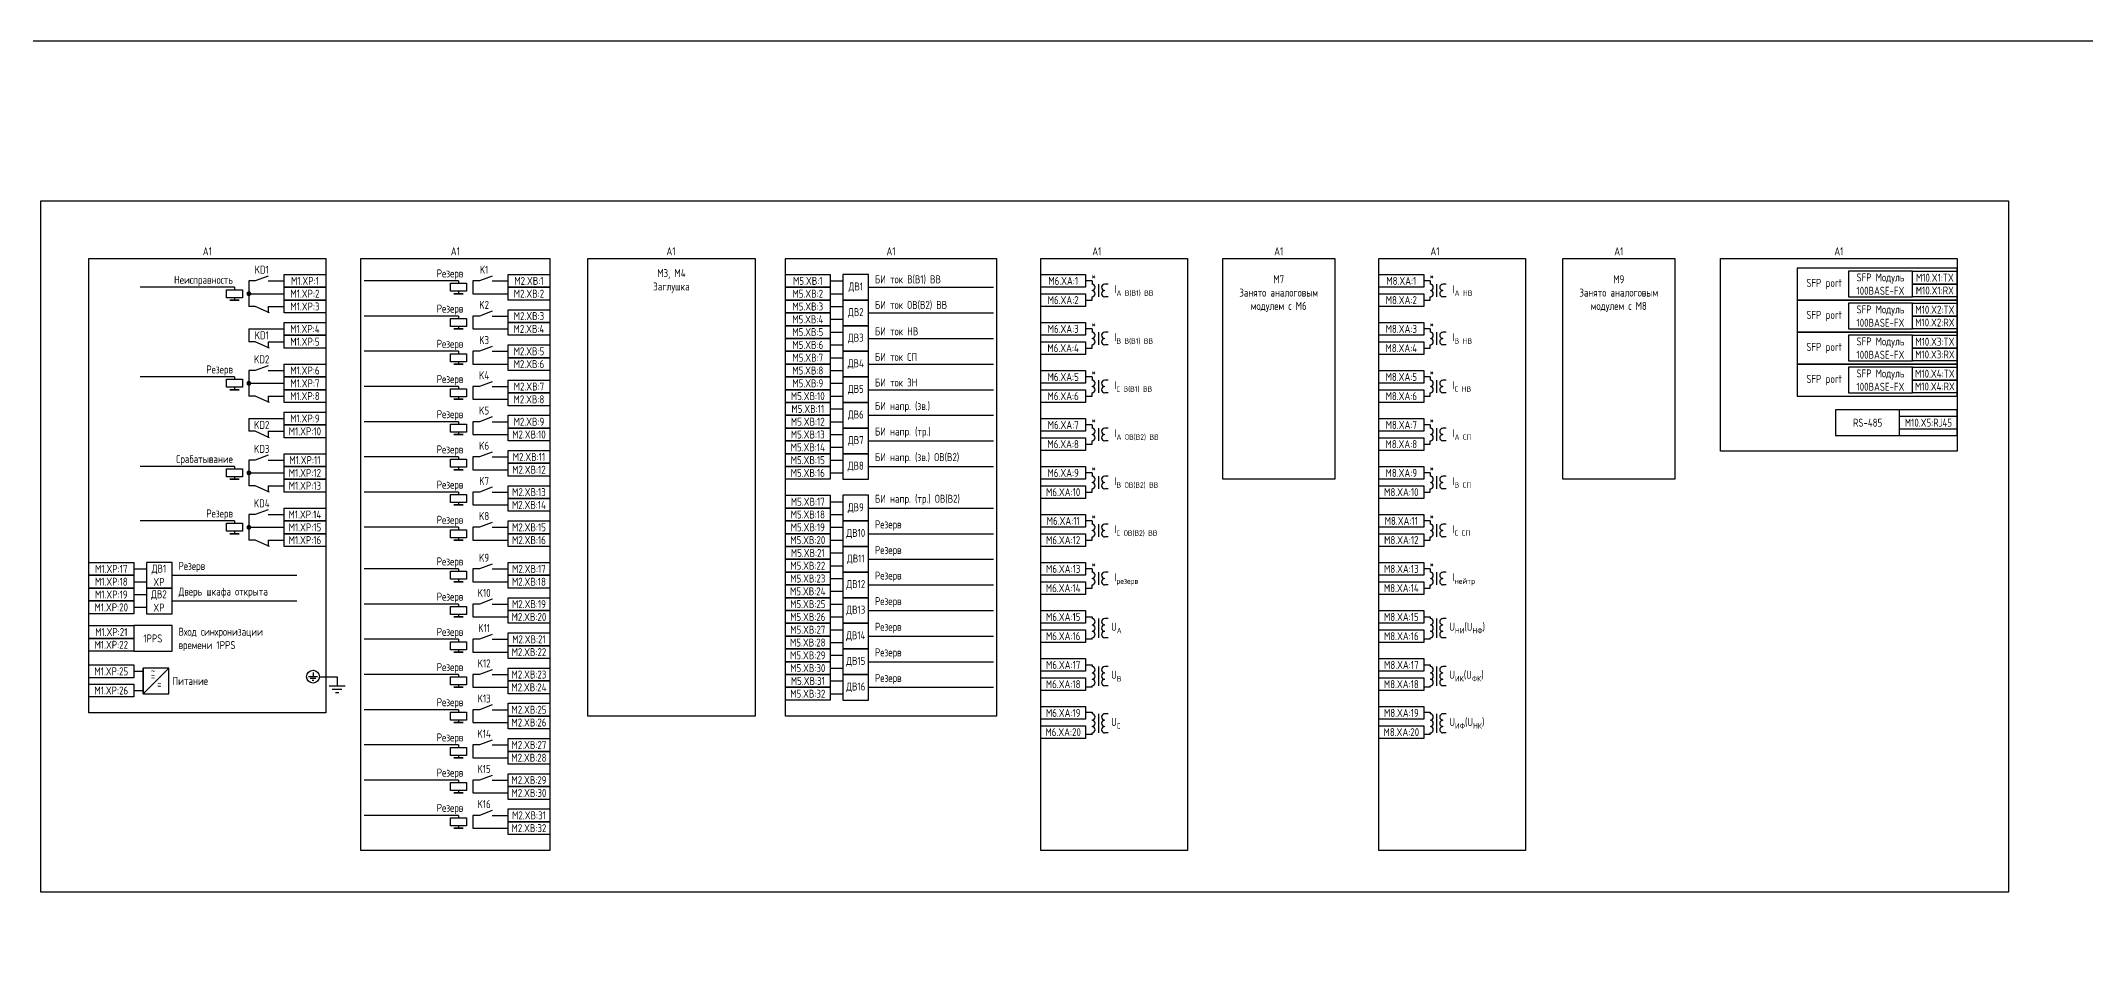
# Model space of a CAD drawing. Header units: millimetres. Extents: x -1117 to 4405, y -90 to 586.
# Drawn here: x 0 to 639, y 304 to 586 of the extents above; entities that cross this region are included whole.
import ezdxf

# ---------------------------------------------------------------- set-up
doc = ezdxf.new("R2010")
doc.units = ezdxf.units.MM
doc.styles.add('Gost_type_A', font='GOST_A.TTF')

# ---------------------------------------------------------------- blocks, each defined once
blk = doc.blocks.new('POINT')
at = {"const_width": 0.75}
blk.add_lwpolyline([(-0.375, 0, 1), (0.375, 0, 1)], format="xyb", close=True, dxfattribs=at)

msp = doc.modelspace()

# ---------------------------------------------------------------- linework, layer by layer
at = {"ltscale": 4.32}
for p, q in [((71, 512.5), (67, 511)), ((141, 512.5), (137, 511)), ((71.39, 501), (67, 503)), ((141, 501.5), (137, 500)), ((71.39, 490), (67, 492)), ((141, 490.5), (137, 489)), ((71, 484.5), (67, 483)), ((141, 479.5), (137, 478)), ((71.39, 473), (67, 475)), ((141, 468.5), (137, 467)), ((71.39, 462), (67, 464)), ((71, 456.5), (67, 455)), ((141, 457.5), (137, 456)), ((71.39, 445), (67, 447)), ((141, 446.5), (137, 445)), ((71, 439.5), (67, 438)), ((141, 435.5), (137, 434)), ((71.39, 428), (67, 430)), ((141, 422.5), (137, 421)), ((141, 411.5), (137, 410)), ((141, 400.5), (137, 399)), ((86.45, 387.32), (83.6, 387.32)), ((85.88, 386.75), (84.17, 386.75)), ((85.31, 386.18), (84.74, 386.18)), ((85.03, 388.6), (85.03, 387.32)), ((95.06, 384.32), (90.06, 384.32)), ((94.06, 383.32), (91.06, 383.32)), ((92.56, 387.32), (92.56, 384.32)), ((141, 389.5), (137, 388)), ((93.06, 382.32), (92.06, 382.32)), ((141, 378.5), (137, 377)), ((141, 367.5), (137, 366)), ((141, 356.5), (137, 355)), ((141, 345.5), (137, 344))]:
    msp.add_line(p, q, dxfattribs=at)
for p, q in [((130.5, 511), (101, 511)), ((130.5, 511), (130.5, 510.25)), ((60.5, 509), (31, 509)), ((60.5, 509), (60.5, 508.25)), ((60.5, 505.75), (60.5, 505)), ((130.5, 507.75), (130.5, 507)), ((246.63, 511), (250.63, 511)), ((246.63, 507), (250.63, 507)), ((258.63, 509), (297.63, 509)), ((328.44, 511), (326.44, 511)), ((326.44, 505), (328.44, 505)), ((434.09, 511), (432.09, 511)), ((432.09, 505), (434.09, 505)), ((71, 503), (71, 501)), ((130.5, 500), (101, 500)), ((130.5, 500), (130.5, 499.25)), ((246.63, 503), (250.63, 503)), ((246.63, 499), (250.63, 499)), ((258.63, 501), (297.63, 501)), ((65, 496), (65, 492)), ((71, 492), (71, 490)), ((130.5, 496.75), (130.5, 496)), ((246.63, 495), (250.63, 495)), ((258.63, 493), (297.63, 493)), ((328.44, 496), (326.44, 496)), ((434.09, 496), (432.09, 496)), ((130.5, 489), (101, 489)), ((130.5, 489), (130.5, 488.25)), ((130.5, 485.75), (130.5, 485)), ((246.63, 491), (250.63, 491)), ((246.63, 487), (250.63, 487)), ((326.44, 490), (328.44, 490)), ((432.09, 490), (434.09, 490)), ((60.5, 481), (31, 481)), ((60.5, 481), (60.5, 480.25)), ((246.63, 483), (250.63, 483)), ((258.63, 485), (297.63, 485)), ((328.44, 481), (326.44, 481)), ((434.09, 481), (432.09, 481)), ((60.5, 477.75), (60.5, 477)), ((71, 475), (71, 473)), ((130.5, 478), (101, 478)), ((130.5, 478), (130.5, 477.25)), ((130.5, 474.75), (130.5, 474)), ((246.63, 479), (250.63, 479)), ((246.63, 475), (250.63, 475)), ((258.63, 477), (297.63, 477)), ((326.44, 475), (328.44, 475)), ((432.09, 475), (434.09, 475)), ((65, 468), (65, 464)), ((130.5, 467), (101, 467)), ((130.5, 467), (130.5, 466.25)), ((246.63, 471), (250.63, 471)), ((246.63, 467), (250.63, 467)), ((258.63, 469), (297.63, 469)), ((71, 464), (71, 462)), ((130.5, 463.75), (130.5, 463)), ((246.63, 463), (250.63, 463)), ((258.63, 461), (297.63, 461)), ((328.44, 466), (326.44, 466)), ((326.44, 460), (328.44, 460)), ((434.09, 466), (432.09, 466)), ((432.09, 460), (434.09, 460)), ((130.5, 456), (101, 456)), ((130.5, 456), (130.5, 455.25)), ((246.63, 459), (250.63, 459)), ((246.63, 455), (250.63, 455)), ((60.5, 453), (31, 453)), ((60.5, 453), (60.5, 452.25)), ((60.5, 449.75), (60.5, 449)), ((130.5, 452.75), (130.5, 452)), ((246.63, 451), (250.63, 451)), ((258.63, 453), (297.63, 453)), ((328.44, 451), (326.44, 451)), ((434.09, 451), (432.09, 451)), ((71, 447), (71, 445)), ((130.5, 445), (101, 445)), ((130.5, 445), (130.5, 444.25)), ((130.5, 441.75), (130.5, 441)), ((246.63, 442), (250.63, 442)), ((326.44, 445), (328.44, 445)), ((432.09, 445), (434.09, 445)), ((60.5, 436), (31, 436)), ((60.5, 436), (60.5, 435.25)), ((246.63, 438), (250.63, 438)), ((258.63, 440), (297.63, 440)), ((328.44, 436), (326.44, 436)), ((434.09, 436), (432.09, 436)), ((60.5, 432.75), (60.5, 432)), ((71, 430), (71, 428)), ((130.5, 434), (101, 434)), ((130.5, 434), (130.5, 433.25)), ((130.5, 430.75), (130.5, 430)), ((246.63, 434), (250.63, 434)), ((246.63, 430), (250.63, 430)), ((258.63, 432), (297.63, 432)), ((326.44, 430), (328.44, 430)), ((432.09, 430), (434.09, 430)), ((246.63, 426), (250.63, 426)), ((246.63, 422), (250.63, 422)), ((258.63, 424), (297.63, 424)), ((29, 421), (33, 421)), ((29, 417), (33, 417)), ((41, 419), (80, 419)), ((130.5, 421), (101, 421)), ((130.5, 421), (130.5, 420.25)), ((130.5, 417.75), (130.5, 417)), ((246.63, 418), (250.63, 418)), ((258.63, 416), (297.63, 416)), ((328.44, 421), (326.44, 421)), ((434.09, 421), (432.09, 421)), ((29, 413), (33, 413)), ((29, 409), (33, 409)), ((41, 411), (80, 411)), ((130.5, 410), (101, 410)), ((130.5, 410), (130.5, 409.25)), ((246.63, 414), (250.63, 414)), ((246.63, 410), (250.63, 410)), ((326.44, 415), (328.44, 415)), ((432.09, 415), (434.09, 415)), ((130.5, 406.75), (130.5, 406)), ((246.63, 406), (250.63, 406)), ((258.63, 408), (297.63, 408)), ((130.5, 399), (101, 399)), ((130.5, 399), (130.5, 398.25)), ((246.63, 402), (250.63, 402)), ((246.63, 398), (250.63, 398)), ((258.63, 400), (297.63, 400)), ((32, 382), (32, 390)), ((32, 382), (40, 390)), ((130.5, 395.75), (130.5, 395)), ((246.63, 394), (250.63, 394)), ((246.63, 390), (250.63, 390)), ((258.63, 392), (297.63, 392)), ((87.05, 387.32), (92.56, 387.32)), ((130.5, 388), (101, 388)), ((130.5, 388), (130.5, 387.25)), ((130.5, 384.75), (130.5, 384)), ((246.63, 386), (250.63, 386)), ((258.63, 384), (297.63, 384)), ((130.5, 377), (101, 377)), ((130.5, 377), (130.5, 376.25)), ((246.63, 382), (250.63, 382)), ((130.5, 373.75), (130.5, 373)), ((130.5, 366), (101, 366)), ((130.5, 366), (130.5, 365.25)), ((130.5, 362.75), (130.5, 362)), ((130.5, 355), (101, 355)), ((130.5, 355), (130.5, 354.25)), ((130.5, 351.75), (130.5, 351)), ((130.5, 344), (101, 344)), ((130.5, 344), (130.5, 343.25)), ((130.5, 340.75), (130.5, 340))]:
    msp.add_line(p, q)
at = {"ltscale": 1.08}
for p, q in [((67, 511), (65, 511)), ((65, 511), (65, 503)), ((65, 507), (76, 507)), ((71, 511), (76, 511)), ((137, 511), (135, 511)), ((135, 511), (135, 507)), ((135, 507), (146, 507)), ((141, 511), (146, 511)), ((67, 503), (65, 503)), ((71, 503), (76, 503)), ((137, 500), (135, 500)), ((135, 500), (135, 496)), ((141, 500), (146, 500)), ((65, 496), (76, 496)), ((67, 492), (65, 492)), ((71, 492), (76, 492)), ((135, 496), (146, 496)), ((137, 489), (135, 489)), ((135, 489), (135, 485)), ((141, 489), (146, 489)), ((67, 483), (65, 483)), ((65, 483), (65, 475)), ((71, 483), (76, 483)), ((135, 485), (146, 485)), ((65, 479), (76, 479)), ((67, 475), (65, 475)), ((71, 475), (76, 475)), ((137, 478), (135, 478)), ((135, 478), (135, 474)), ((135, 474), (146, 474)), ((141, 478), (146, 478)), ((65, 468), (76, 468)), ((137, 467), (135, 467)), ((135, 467), (135, 463)), ((141, 467), (146, 467)), ((67, 464), (65, 464)), ((71, 464), (76, 464)), ((135, 463), (146, 463)), ((67, 455), (65, 455)), ((65, 455), (65, 447)), ((71, 455), (76, 455)), ((137, 456), (135, 456)), ((135, 456), (135, 452)), ((141, 456), (146, 456)), ((65, 451), (76, 451)), ((135, 452), (146, 452)), ((67, 447), (65, 447)), ((71, 447), (76, 447)), ((137, 445), (135, 445)), ((135, 445), (135, 441)), ((135, 441), (146, 441)), ((141, 445), (146, 445)), ((67, 438), (65, 438)), ((65, 438), (65, 430)), ((71, 438), (76, 438)), ((65, 434), (76, 434)), ((67, 430), (65, 430)), ((71, 430), (76, 430)), ((137, 434), (135, 434)), ((135, 434), (135, 430)), ((135, 430), (146, 430)), ((141, 434), (146, 434)), ((137, 421), (135, 421)), ((135, 421), (135, 417)), ((135, 417), (146, 417)), ((141, 421), (146, 421)), ((137, 410), (135, 410)), ((135, 410), (135, 406)), ((141, 410), (146, 410)), ((135, 406), (146, 406)), ((137, 399), (135, 399)), ((135, 399), (135, 395)), ((141, 399), (146, 399)), ((135, 395), (146, 395)), ((137, 388), (135, 388)), ((135, 388), (135, 384)), ((135, 384), (146, 384)), ((141, 388), (146, 388)), ((137, 377), (135, 377)), ((135, 377), (135, 373)), ((141, 377), (146, 377)), ((135, 373), (146, 373)), ((137, 366), (135, 366)), ((135, 366), (135, 362)), ((141, 366), (146, 366)), ((135, 362), (146, 362)), ((137, 355), (135, 355)), ((135, 355), (135, 351)), ((141, 355), (146, 355)), ((135, 351), (146, 351)), ((137, 344), (135, 344)), ((135, 344), (135, 340)), ((135, 340), (146, 340)), ((141, 344), (146, 344))]:
    msp.add_line(p, q, dxfattribs=at)
at = {"ltscale": 4}
for p, q in [((328.44, 511), (328.44, 510)), ((328.44, 510.5), (328.44, 510)), ((328.44, 505), (328.44, 506)), ((330.44, 510), (330.44, 506)), ((330.44, 510), (330.44, 506)), ((333.44, 510), (332.44, 510)), ((333.44, 510), (332.44, 510)), ((333.44, 506), (332.44, 506)), ((333.44, 506), (332.44, 506)), ((434.09, 511), (434.09, 510)), ((434.09, 510.5), (434.09, 510)), ((434.09, 505), (434.09, 506)), ((436.09, 510), (436.09, 506)), ((436.09, 510), (436.09, 506)), ((439.09, 510), (438.09, 510)), ((439.09, 510), (438.09, 510)), ((439.09, 506), (438.09, 506)), ((439.09, 506), (438.09, 506)), ((328.44, 496), (328.44, 495)), ((328.44, 495.5), (328.44, 495)), ((330.44, 495), (330.44, 491)), ((330.44, 495), (330.44, 491)), ((333.44, 495), (332.44, 495)), ((333.44, 495), (332.44, 495)), ((434.09, 496), (434.09, 495)), ((434.09, 495.5), (434.09, 495)), ((436.09, 495), (436.09, 491)), ((436.09, 495), (436.09, 491)), ((439.09, 495), (438.09, 495)), ((439.09, 495), (438.09, 495)), ((328.44, 490), (328.44, 491)), ((333.44, 491), (332.44, 491)), ((333.44, 491), (332.44, 491)), ((434.09, 490), (434.09, 491)), ((439.09, 491), (438.09, 491)), ((439.09, 491), (438.09, 491)), ((328.44, 481), (328.44, 480)), ((328.44, 480.5), (328.44, 480)), ((330.44, 480), (330.44, 476)), ((330.44, 480), (330.44, 476)), ((333.44, 480), (332.44, 480)), ((333.44, 480), (332.44, 480)), ((434.09, 481), (434.09, 480)), ((434.09, 480.5), (434.09, 480)), ((436.09, 480), (436.09, 476)), ((436.09, 480), (436.09, 476)), ((439.09, 480), (438.09, 480)), ((439.09, 480), (438.09, 480)), ((328.44, 475), (328.44, 476)), ((333.44, 476), (332.44, 476)), ((333.44, 476), (332.44, 476)), ((434.09, 475), (434.09, 476)), ((439.09, 476), (438.09, 476)), ((439.09, 476), (438.09, 476)), ((328.44, 466), (328.44, 465)), ((328.44, 465.5), (328.44, 465)), ((328.44, 460), (328.44, 461)), ((330.44, 465), (330.44, 461)), ((330.44, 465), (330.44, 461)), ((333.44, 465), (332.44, 465)), ((333.44, 465), (332.44, 465)), ((333.44, 461), (332.44, 461)), ((333.44, 461), (332.44, 461)), ((434.09, 466), (434.09, 465)), ((434.09, 465.5), (434.09, 465)), ((434.09, 460), (434.09, 461)), ((436.09, 465), (436.09, 461)), ((436.09, 465), (436.09, 461)), ((439.09, 465), (438.09, 465)), ((439.09, 465), (438.09, 465)), ((439.09, 461), (438.09, 461)), ((439.09, 461), (438.09, 461)), ((328.44, 451), (328.44, 450)), ((328.44, 450.5), (328.44, 450)), ((330.44, 450), (330.44, 446)), ((330.44, 450), (330.44, 446)), ((333.44, 450), (332.44, 450)), ((333.44, 450), (332.44, 450)), ((434.09, 451), (434.09, 450)), ((434.09, 450.5), (434.09, 450)), ((436.09, 450), (436.09, 446)), ((436.09, 450), (436.09, 446)), ((439.09, 450), (438.09, 450)), ((439.09, 450), (438.09, 450)), ((328.44, 445), (328.44, 446)), ((333.44, 446), (332.44, 446)), ((333.44, 446), (332.44, 446)), ((434.09, 445), (434.09, 446)), ((439.09, 446), (438.09, 446)), ((439.09, 446), (438.09, 446)), ((328.44, 436), (328.44, 435)), ((328.44, 435.5), (328.44, 435)), ((330.44, 435), (330.44, 431)), ((330.44, 435), (330.44, 431)), ((333.44, 435), (332.44, 435)), ((333.44, 435), (332.44, 435)), ((434.09, 436), (434.09, 435)), ((434.09, 435.5), (434.09, 435)), ((436.09, 435), (436.09, 431)), ((436.09, 435), (436.09, 431)), ((439.09, 435), (438.09, 435)), ((439.09, 435), (438.09, 435)), ((328.44, 430), (328.44, 431)), ((333.44, 431), (332.44, 431)), ((333.44, 431), (332.44, 431)), ((434.09, 430), (434.09, 431)), ((439.09, 431), (438.09, 431)), ((439.09, 431), (438.09, 431)), ((328.44, 421), (328.44, 420)), ((328.44, 420.5), (328.44, 420)), ((328.44, 415), (328.44, 416)), ((330.44, 420), (330.44, 416)), ((330.44, 420), (330.44, 416)), ((333.44, 420), (332.44, 420)), ((333.44, 420), (332.44, 420)), ((333.44, 416), (332.44, 416)), ((333.44, 416), (332.44, 416)), ((434.09, 421), (434.09, 420)), ((434.09, 420.5), (434.09, 420)), ((434.09, 415), (434.09, 416)), ((436.09, 420), (436.09, 416)), ((436.09, 420), (436.09, 416)), ((439.09, 420), (438.09, 420)), ((439.09, 420), (438.09, 420)), ((439.09, 416), (438.09, 416)), ((439.09, 416), (438.09, 416)), ((326.44, 406), (328.44, 406)), ((328.44, 406), (328.44, 405.5)), ((328.44, 406), (328.44, 405.5)), ((330.44, 405.5), (330.44, 401.5)), ((330.44, 403.5), (330.44, 399.5)), ((333.44, 405.5), (332.44, 405.5)), ((432.09, 406), (434.09, 406)), ((434.09, 406), (434.09, 405.5)), ((434.09, 406), (434.09, 405.5)), ((436.09, 405.5), (436.09, 401.5)), ((436.09, 403.5), (436.09, 399.5)), ((439.09, 405.5), (438.09, 405.5)), ((328.44, 399), (326.44, 399)), ((328.44, 399), (328.44, 399.5)), ((333.44, 399.5), (332.44, 399.5)), ((434.09, 399), (432.09, 399)), ((434.09, 399), (434.09, 399.5)), ((439.09, 399.5), (438.09, 399.5)), ((326.44, 391), (328.44, 391)), ((328.44, 391), (328.44, 390.5)), ((328.44, 391), (328.44, 390.5)), ((330.44, 390.5), (330.44, 386.5)), ((333.44, 390.5), (332.44, 390.5)), ((432.09, 391), (434.09, 391)), ((434.09, 391), (434.09, 390.5)), ((434.09, 391), (434.09, 390.5)), ((436.09, 390.5), (436.09, 386.5)), ((439.09, 390.5), (438.09, 390.5)), ((29, 389), (32, 389)), ((328.44, 384), (326.44, 384)), ((328.44, 384), (328.44, 384.5)), ((330.44, 388.5), (330.44, 384.5)), ((333.44, 384.5), (332.44, 384.5)), ((434.09, 384), (432.09, 384)), ((434.09, 384), (434.09, 384.5)), ((436.09, 388.5), (436.09, 384.5)), ((439.09, 384.5), (438.09, 384.5)), ((29, 383), (32, 383)), ((326.44, 376.25), (328.44, 376.25)), ((328.44, 376.25), (328.44, 375.75)), ((328.44, 376.25), (328.44, 375.75)), ((330.44, 375.75), (330.44, 371.75)), ((330.44, 373.75), (330.44, 369.75)), ((333.44, 375.75), (332.44, 375.75)), ((432.09, 376.25), (434.09, 376.25)), ((434.09, 376.25), (434.09, 375.75)), ((434.09, 376.25), (434.09, 375.75)), ((436.09, 375.75), (436.09, 371.75)), ((436.09, 373.75), (436.09, 369.75)), ((439.09, 375.75), (438.09, 375.75)), ((328.44, 369.25), (326.44, 369.25)), ((328.44, 369.25), (328.44, 369.75)), ((333.44, 369.75), (332.44, 369.75)), ((434.09, 369.25), (432.09, 369.25)), ((434.09, 369.25), (434.09, 369.75)), ((439.09, 369.75), (438.09, 369.75))]:
    msp.add_line(p, q, dxfattribs=at)
at = {"color": 6}
msp.add_lwpolyline([(-1117.42, 586), (4404.54, 586), (4404.54, -90), (-1117.42, -90)], close=True, dxfattribs=at)
for points in [[(0, 536), (614.79, 536), (614.79, 320), (0, 320)], [(15, 518), (89, 518), (89, 376), (15, 376)], [(100, 518), (159, 518), (159, 333), (100, 333)], [(170.9, 518), (223.16, 518), (223.16, 375), (170.9, 375)], [(232.63, 518), (298.63, 518), (298.63, 375), (232.63, 375)], [(312.44, 518), (358.26, 518), (358.26, 333), (312.44, 333)], [(369.28, 518), (404.28, 518), (404.28, 449), (369.28, 449)], [(418.09, 518), (463.91, 518), (463.91, 333), (418.09, 333)], [(475.54, 518), (510.54, 518), (510.54, 449), (475.54, 449)], [(524.8, 518), (598.8, 518), (598.8, 457.82), (524.8, 457.82)], [(76, 513), (89, 513), (89, 509), (76, 509)], [(146, 513), (159, 513), (159, 509), (146, 509)], [(232.63, 513), (246.63, 513), (246.63, 509), (232.63, 509)], [(312.44, 513), (326.44, 513), (326.44, 509), (312.44, 509)], [(418.09, 513), (432.09, 513), (432.09, 509), (418.09, 509)], [(598.8, 515), (548.8, 515), (548.8, 505), (598.8, 505)], [(584.8, 514), (598.8, 514), (598.8, 510), (584.8, 510)], [(63, 508.25), (63, 505.75), (58, 505.75), (58, 508.25)], [(62, 505), (59, 505)], [(76, 509), (89, 509), (89, 505), (76, 505)], [(76, 505), (89, 505), (89, 501), (76, 501)], [(133, 510.25), (133, 507.75), (128, 507.75), (128, 510.25)], [(132, 507), (129, 507)], [(146, 509), (159, 509), (159, 505), (146, 505)], [(232.63, 509), (246.63, 509), (246.63, 505), (232.63, 505)], [(232.63, 505), (246.63, 505), (246.63, 501), (232.63, 501)], [(312.44, 507), (326.44, 507), (326.44, 503), (312.44, 503)], [(418.09, 507), (432.09, 507), (432.09, 503), (418.09, 503)], [(598.8, 505), (548.8, 505), (548.8, 495), (598.8, 495)], [(584.8, 510), (598.8, 510), (598.8, 506), (584.8, 506)], [(133, 499.25), (133, 496.75), (128, 496.75), (128, 499.25)], [(146, 502), (159, 502), (159, 498), (146, 498)], [(232.63, 501), (246.63, 501), (246.63, 497), (232.63, 497)], [(584.8, 504), (598.8, 504), (598.8, 500), (584.8, 500)], [(584.8, 500), (598.8, 500), (598.8, 496), (584.8, 496)], [(76, 498), (89, 498), (89, 494), (76, 494)], [(76, 494), (89, 494), (89, 490), (76, 490)], [(132, 496), (129, 496)], [(146, 498), (159, 498), (159, 494), (146, 494)], [(232.63, 497), (246.63, 497), (246.63, 493), (232.63, 493)], [(232.63, 493), (246.63, 493), (246.63, 489), (232.63, 489)], [(312.44, 498), (326.44, 498), (326.44, 494), (312.44, 494)], [(312.44, 492), (326.44, 492), (326.44, 488), (312.44, 488)], [(418.09, 498), (432.09, 498), (432.09, 494), (418.09, 494)], [(418.09, 492), (432.09, 492), (432.09, 488), (418.09, 488)], [(598.8, 495), (548.8, 495), (548.8, 485), (598.8, 485)], [(584.8, 494), (598.8, 494), (598.8, 490), (584.8, 490)], [(133, 488.25), (133, 485.75), (128, 485.75), (128, 488.25)], [(146, 491), (159, 491), (159, 487), (146, 487)], [(146, 487), (159, 487), (159, 483), (146, 483)], [(232.63, 489), (246.63, 489), (246.63, 485), (232.63, 485)], [(584.8, 490), (598.8, 490), (598.8, 486), (584.8, 486)], [(63, 480.25), (63, 477.75), (58, 477.75), (58, 480.25)], [(76, 485), (89, 485), (89, 481), (76, 481)], [(76, 481), (89, 481), (89, 477), (76, 477)], [(132, 485), (129, 485)], [(146, 480), (159, 480), (159, 476), (146, 476)], [(232.63, 485), (246.63, 485), (246.63, 481), (232.63, 481)], [(232.63, 481), (246.63, 481), (246.63, 477), (232.63, 477)], [(312.44, 483), (326.44, 483), (326.44, 479), (312.44, 479)], [(418.09, 483), (432.09, 483), (432.09, 479), (418.09, 479)], [(598.8, 485), (548.8, 485), (548.8, 475), (598.8, 475)], [(584.8, 484), (598.8, 484), (598.8, 480), (584.8, 480)], [(584.8, 480), (598.8, 480), (598.8, 476), (584.8, 476)], [(62, 477), (59, 477)], [(76, 477), (89, 477), (89, 473), (76, 473)], [(133, 477.25), (133, 474.75), (128, 474.75), (128, 477.25)], [(132, 474), (129, 474)], [(146, 476), (159, 476), (159, 472), (146, 472)], [(232.63, 477), (246.63, 477), (246.63, 473), (232.63, 473)], [(232.63, 473), (246.63, 473), (246.63, 469), (232.63, 469)], [(312.44, 477), (326.44, 477), (326.44, 473), (312.44, 473)], [(418.09, 477), (432.09, 477), (432.09, 473), (418.09, 473)], [(76, 470), (89, 470), (89, 466), (76, 466)], [(146, 469), (159, 469), (159, 465), (146, 465)], [(232.63, 469), (246.63, 469), (246.63, 465), (232.63, 465)], [(312.44, 468), (326.44, 468), (326.44, 464), (312.44, 464)], [(418.09, 468), (432.09, 468), (432.09, 464), (418.09, 464)], [(580.8, 468.69), (598.8, 468.69), (598.8, 464.69), (580.8, 464.69)], [(76, 466), (89, 466), (89, 462), (76, 462)], [(133, 466.25), (133, 463.75), (128, 463.75), (128, 466.25)], [(132, 463), (129, 463)], [(146, 465), (159, 465), (159, 461), (146, 461)], [(232.63, 465), (246.63, 465), (246.63, 461), (232.63, 461)], [(232.63, 461), (246.63, 461), (246.63, 457), (232.63, 457)], [(312.44, 462), (326.44, 462), (326.44, 458), (312.44, 458)], [(418.09, 462), (432.09, 462), (432.09, 458), (418.09, 458)], [(76, 457), (89, 457), (89, 453), (76, 453)], [(133, 455.25), (133, 452.75), (128, 452.75), (128, 455.25)], [(146, 458), (159, 458), (159, 454), (146, 454)], [(146, 454), (159, 454), (159, 450), (146, 450)], [(232.63, 457), (246.63, 457), (246.63, 453), (232.63, 453)], [(63, 452.25), (63, 449.75), (58, 449.75), (58, 452.25)], [(62, 449), (59, 449)], [(76, 453), (89, 453), (89, 449), (76, 449)], [(76, 449), (89, 449), (89, 445), (76, 445)], [(132, 452), (129, 452)], [(232.63, 453), (246.63, 453), (246.63, 449), (232.63, 449)], [(312.44, 453), (326.44, 453), (326.44, 449), (312.44, 449)], [(418.09, 453), (432.09, 453), (432.09, 449), (418.09, 449)], [(133, 444.25), (133, 441.75), (128, 441.75), (128, 444.25)], [(132, 441), (129, 441)], [(146, 447), (159, 447), (159, 443), (146, 443)], [(146, 443), (159, 443), (159, 439), (146, 439)], [(232.63, 444), (246.63, 444), (246.63, 440), (232.63, 440)], [(312.44, 447), (326.44, 447), (326.44, 443), (312.44, 443)], [(418.09, 447), (432.09, 447), (432.09, 443), (418.09, 443)], [(63, 435.25), (63, 432.75), (58, 432.75), (58, 435.25)], [(76, 440), (89, 440), (89, 436), (76, 436)], [(76, 436), (89, 436), (89, 432), (76, 432)], [(146, 436), (159, 436), (159, 432), (146, 432)], [(232.63, 440), (246.63, 440), (246.63, 436), (232.63, 436)], [(232.63, 436), (246.63, 436), (246.63, 432), (232.63, 432)], [(312.44, 438), (326.44, 438), (326.44, 434), (312.44, 434)], [(418.09, 438), (432.09, 438), (432.09, 434), (418.09, 434)], [(62, 432), (59, 432)], [(76, 432), (89, 432), (89, 428), (76, 428)], [(133, 433.25), (133, 430.75), (128, 430.75), (128, 433.25)], [(132, 430), (129, 430)], [(146, 432), (159, 432), (159, 428), (146, 428)], [(232.63, 432), (246.63, 432), (246.63, 428), (232.63, 428)], [(232.63, 428), (246.63, 428), (246.63, 424), (232.63, 424)], [(312.44, 432), (326.44, 432), (326.44, 428), (312.44, 428)], [(418.09, 432), (432.09, 432), (432.09, 428), (418.09, 428)], [(15, 423), (29, 423), (29, 419), (15, 419)], [(146, 423), (159, 423), (159, 419), (146, 419)], [(232.63, 424), (246.63, 424), (246.63, 420), (232.63, 420)], [(312.44, 423), (326.44, 423), (326.44, 419), (312.44, 419)], [(418.09, 423), (432.09, 423), (432.09, 419), (418.09, 419)], [(15, 419), (29, 419), (29, 415), (15, 415)], [(133, 420.25), (133, 417.75), (128, 417.75), (128, 420.25)], [(132, 417), (129, 417)], [(146, 419), (159, 419), (159, 415), (146, 415)], [(232.63, 420), (246.63, 420), (246.63, 416), (232.63, 416)], [(232.63, 416), (246.63, 416), (246.63, 412), (232.63, 412)], [(312.44, 417), (326.44, 417), (326.44, 413), (312.44, 413)], [(418.09, 417), (432.09, 417), (432.09, 413), (418.09, 413)], [(15, 415), (29, 415), (29, 411), (15, 411)], [(15, 411), (29, 411), (29, 407), (15, 407)], [(133, 409.25), (133, 406.75), (128, 406.75), (128, 409.25)], [(146, 412), (159, 412), (159, 408), (146, 408)], [(232.63, 412), (246.63, 412), (246.63, 408), (232.63, 408)], [(15, 403.28), (29, 403.28), (29, 399.28), (15, 399.28)], [(132, 406), (129, 406)], [(146, 408), (159, 408), (159, 404), (146, 404)], [(232.63, 408), (246.63, 408), (246.63, 404), (232.63, 404)], [(232.63, 404), (246.63, 404), (246.63, 400), (232.63, 400)], [(312.44, 408), (326.44, 408), (326.44, 404), (312.44, 404)], [(418.09, 408), (432.09, 408), (432.09, 404), (418.09, 404)], [(15, 399.28), (29, 399.28), (29, 395.28), (15, 395.28)], [(133, 398.25), (133, 395.75), (128, 395.75), (128, 398.25)], [(146, 401), (159, 401), (159, 397), (146, 397)], [(146, 397), (159, 397), (159, 393), (146, 393)], [(232.63, 400), (246.63, 400), (246.63, 396), (232.63, 396)], [(312.44, 402), (326.44, 402), (326.44, 398), (312.44, 398)], [(418.09, 402), (432.09, 402), (432.09, 398), (418.09, 398)], [(15, 391), (29, 391), (29, 387), (15, 387)], [(132, 395), (129, 395)], [(146, 390), (159, 390), (159, 386), (146, 386)], [(232.63, 396), (246.63, 396), (246.63, 392), (232.63, 392)], [(232.63, 392), (246.63, 392), (246.63, 388), (232.63, 388)], [(312.44, 393), (326.44, 393), (326.44, 389), (312.44, 389)], [(418.09, 393), (432.09, 393), (432.09, 389), (418.09, 389)], [(15, 385), (29, 385), (29, 381), (15, 381)], [(133, 387.25), (133, 384.75), (128, 384.75), (128, 387.25)], [(132, 384), (129, 384)], [(146, 386), (159, 386), (159, 382), (146, 382)], [(232.63, 388), (246.63, 388), (246.63, 384), (232.63, 384)], [(232.63, 384), (246.63, 384), (246.63, 380), (232.63, 380)], [(312.44, 387), (326.44, 387), (326.44, 383), (312.44, 383)], [(418.09, 387), (432.09, 387), (432.09, 383), (418.09, 383)], [(146, 379), (159, 379), (159, 375), (146, 375)], [(312.44, 378), (326.44, 378), (326.44, 374), (312.44, 374)], [(418.09, 378), (432.09, 378), (432.09, 374), (418.09, 374)], [(133, 376.25), (133, 373.75), (128, 373.75), (128, 376.25)], [(132, 373), (129, 373)], [(146, 375), (159, 375), (159, 371), (146, 371)], [(312.44, 372), (326.44, 372), (326.44, 368), (312.44, 368)], [(418.09, 372), (432.09, 372), (432.09, 368), (418.09, 368)], [(133, 365.25), (133, 362.75), (128, 362.75), (128, 365.25)], [(146, 368), (159, 368), (159, 364), (146, 364)], [(132, 362), (129, 362)], [(146, 364), (159, 364), (159, 360), (146, 360)], [(133, 354.25), (133, 351.75), (128, 351.75), (128, 354.25)], [(146, 357), (159, 357), (159, 353), (146, 353)], [(146, 353), (159, 353), (159, 349), (146, 349)], [(132, 351), (129, 351)], [(146, 346), (159, 346), (159, 342), (146, 342)], [(133, 343.25), (133, 340.75), (128, 340.75), (128, 343.25)], [(132, 340), (129, 340)], [(146, 342), (159, 342), (159, 338), (146, 338)]]:
    msp.add_lwpolyline(points, close=True)
at = {"ltscale": 4}
for points in [[(250.63, 505), (258.63, 505), (258.63, 513), (250.63, 513)], [(250.63, 497), (258.63, 497), (258.63, 505), (250.63, 505)], [(250.63, 489), (258.63, 489), (258.63, 497), (250.63, 497)], [(250.63, 481), (258.63, 481), (258.63, 489), (250.63, 489)], [(250.63, 473), (258.63, 473), (258.63, 481), (250.63, 481)], [(250.63, 465), (258.63, 465), (258.63, 473), (250.63, 473)], [(560.8, 462.69), (598.8, 462.69), (598.8, 470.69), (560.8, 470.69)], [(560.8, 462.69), (580.8, 462.69), (580.8, 470.69), (560.8, 470.69)], [(250.63, 457), (258.63, 457), (258.63, 465), (250.63, 465)], [(250.63, 449), (258.63, 449), (258.63, 457), (250.63, 457)], [(250.63, 436), (258.63, 436), (258.63, 444), (250.63, 444)], [(250.63, 428), (258.63, 428), (258.63, 436), (250.63, 436)], [(250.63, 420), (258.63, 420), (258.63, 428), (250.63, 428)], [(33, 415), (41, 415), (41, 423), (33, 423)], [(250.63, 412), (258.63, 412), (258.63, 420), (250.63, 420)], [(33, 407), (41, 407), (41, 415), (33, 415)], [(250.63, 404), (258.63, 404), (258.63, 412), (250.63, 412)], [(29, 395.28), (41, 395.28), (41, 403.28), (29, 403.28)], [(250.63, 396), (258.63, 396), (258.63, 404), (250.63, 404)], [(32, 382), (40, 382), (40, 390), (32, 390)], [(250.63, 388), (258.63, 388), (258.63, 396), (250.63, 396)], [(250.63, 380), (258.63, 380), (258.63, 388), (250.63, 388)]]:
    msp.add_lwpolyline(points, close=True, dxfattribs=at)
at = {"linetype": 'Continuous', "lineweight": 25, "ltscale": 4}
for points in [[(564.8, 506), (584.8, 506), (584.8, 514), (564.8, 514)], [(564.8, 496), (584.8, 496), (584.8, 504), (564.8, 504)], [(564.8, 486), (584.8, 486), (584.8, 494), (564.8, 494)], [(564.8, 476), (584.8, 476), (584.8, 484), (564.8, 484)]]:
    msp.add_lwpolyline(points, close=True, dxfattribs=at)
msp.add_circle((85.03, 387.32), 2.02)
at = {"ltscale": 4}
for centre, start, end in [((328.44, 509), 270, 90), ((328.44, 509), 270, 90), ((328.44, 507), 270, 90), ((328.44, 507), 270, 90), ((332.44, 509), 90, 270), ((332.44, 509), 90, 270), ((332.44, 507), 90, 270), ((332.44, 507), 90, 270), ((434.09, 509), 270, 90), ((434.09, 509), 270, 90), ((434.09, 507), 270, 90), ((434.09, 507), 270, 90), ((438.09, 509), 90, 270), ((438.09, 509), 90, 270), ((438.09, 507), 90, 270), ((438.09, 507), 90, 270), ((328.44, 494), 270, 90), ((328.44, 494), 270, 90), ((328.44, 492), 270, 90), ((328.44, 492), 270, 90), ((332.44, 494), 90, 270), ((332.44, 494), 90, 270), ((332.44, 492), 90, 270), ((332.44, 492), 90, 270), ((434.09, 494), 270, 90), ((434.09, 494), 270, 90), ((434.09, 492), 270, 90), ((434.09, 492), 270, 90), ((438.09, 494), 90, 270), ((438.09, 494), 90, 270), ((438.09, 492), 90, 270), ((438.09, 492), 90, 270), ((328.44, 479), 270, 90), ((328.44, 479), 270, 90), ((332.44, 479), 90, 270), ((332.44, 479), 90, 270), ((434.09, 479), 270, 90), ((434.09, 479), 270, 90), ((438.09, 479), 90, 270), ((438.09, 479), 90, 270), ((328.44, 477), 270, 90), ((328.44, 477), 270, 90), ((332.44, 477), 90, 270), ((332.44, 477), 90, 270), ((434.09, 477), 270, 90), ((434.09, 477), 270, 90), ((438.09, 477), 90, 270), ((438.09, 477), 90, 270), ((328.44, 464), 270, 90), ((328.44, 464), 270, 90), ((328.44, 462), 270, 90), ((328.44, 462), 270, 90), ((332.44, 464), 90, 270), ((332.44, 464), 90, 270), ((332.44, 462), 90, 270), ((332.44, 462), 90, 270), ((434.09, 464), 270, 90), ((434.09, 464), 270, 90), ((434.09, 462), 270, 90), ((434.09, 462), 270, 90), ((438.09, 464), 90, 270), ((438.09, 464), 90, 270), ((438.09, 462), 90, 270), ((438.09, 462), 90, 270), ((328.44, 449), 270, 90), ((328.44, 449), 270, 90), ((328.44, 447), 270, 90), ((328.44, 447), 270, 90), ((332.44, 449), 90, 270), ((332.44, 449), 90, 270), ((332.44, 447), 90, 270), ((332.44, 447), 90, 270), ((434.09, 449), 270, 90), ((434.09, 449), 270, 90), ((434.09, 447), 270, 90), ((434.09, 447), 270, 90), ((438.09, 449), 90, 270), ((438.09, 449), 90, 270), ((438.09, 447), 90, 270), ((438.09, 447), 90, 270), ((328.44, 434), 270, 90), ((328.44, 434), 270, 90), ((332.44, 434), 90, 270), ((332.44, 434), 90, 270), ((434.09, 434), 270, 90), ((434.09, 434), 270, 90), ((438.09, 434), 90, 270), ((438.09, 434), 90, 270), ((328.44, 432), 270, 90), ((328.44, 432), 270, 90), ((332.44, 432), 90, 270), ((332.44, 432), 90, 270), ((434.09, 432), 270, 90), ((434.09, 432), 270, 90), ((438.09, 432), 90, 270), ((438.09, 432), 90, 270), ((328.44, 419), 270, 90), ((328.44, 419), 270, 90), ((328.44, 417), 270, 90), ((328.44, 417), 270, 90), ((332.44, 419), 90, 270), ((332.44, 419), 90, 270), ((332.44, 417), 90, 270), ((332.44, 417), 90, 270), ((434.09, 419), 270, 90), ((434.09, 419), 270, 90), ((434.09, 417), 270, 90), ((434.09, 417), 270, 90), ((438.09, 419), 90, 270), ((438.09, 419), 90, 270), ((438.09, 417), 90, 270), ((438.09, 417), 90, 270), ((328.44, 404.5), 270, 90), ((328.44, 402.5), 270, 90), ((332.44, 404.5), 90, 270), ((332.44, 404.5), 90, 270), ((332.44, 402.5), 90, 270), ((332.44, 402.5), 90, 270), ((434.09, 404.5), 270, 90), ((434.09, 402.5), 270, 90), ((438.09, 404.5), 90, 270), ((438.09, 404.5), 90, 270), ((438.09, 402.5), 90, 270), ((438.09, 402.5), 90, 270), ((328.44, 400.5), 270, 90), ((332.44, 400.5), 90, 270), ((434.09, 400.5), 270, 90), ((438.09, 400.5), 90, 270), ((328.44, 389.5), 270, 90), ((332.44, 389.5), 90, 270), ((332.44, 389.5), 90, 270), ((434.09, 389.5), 270, 90), ((438.09, 389.5), 90, 270), ((438.09, 389.5), 90, 270), ((328.44, 387.5), 270, 90), ((328.44, 385.5), 270, 90), ((332.44, 387.5), 90, 270), ((332.44, 387.5), 90, 270), ((332.44, 385.5), 90, 270), ((434.09, 387.5), 270, 90), ((434.09, 385.5), 270, 90), ((438.09, 387.5), 90, 270), ((438.09, 387.5), 90, 270), ((438.09, 385.5), 90, 270), ((328.44, 374.75), 270, 90), ((328.44, 372.75), 270, 90), ((328.44, 370.75), 270, 90), ((332.44, 374.75), 90, 270), ((332.44, 374.75), 90, 270), ((332.44, 372.75), 90, 270), ((332.44, 372.75), 90, 270), ((332.44, 370.75), 90, 270), ((434.09, 374.75), 270, 90), ((434.09, 372.75), 270, 90), ((434.09, 370.75), 270, 90), ((438.09, 374.75), 90, 270), ((438.09, 374.75), 90, 270), ((438.09, 372.75), 90, 270), ((438.09, 372.75), 90, 270), ((438.09, 370.75), 90, 270)]:
    msp.add_arc(centre, 1, start, end, dxfattribs=at)

# ---------------------------------------------------------------- block references
for p in [(65, 507), (65, 479), (65, 451), (65, 434)]:
    msp.add_blockref('POINT', p)

# ---------------------------------------------------------------- texts
at = {"char_height": 2.5, "style": 'Gost_type_A'}
for s, insert, width, attachment_point, line_spacing_factor in [('A1', (52, 519), 74.0002, 8, 0.9), ('A1', (129.5, 519), 59, 8, 0.9), ('A1', (196.88, 519), 51.9747, 8, 0.9), ('A1', (265.63, 519), 66, 8, 0.9), ('A1', (329.94, 519), 35, 8, 0.9), ('A1', (386.78, 519), 35, 8, 0.9), ('A1', (435.59, 519), 35, 8, 0.9), ('A1', (493.04, 519), 35, 8, 0.9), ('A1', (561.8, 519), 74.0002, 8, 0.9), ('Неисправность', (60, 511), 37, 6, 0.8), ('Резерв', (60, 483), 37, 6, 0.8), ('Срабатывание', (60, 455), 37, 6, 0.8), ('Резерв', (60, 438), 37, 6, 0.8)]:
    msp.add_mtext(s, dxfattribs=dict(at, insert=insert, width=width, attachment_point=attachment_point, line_spacing_factor=line_spacing_factor))
for s, insert, width, attachment_point in [('KD1', (69, 514.5), 8, 5), ('M1.XP:1', (82.5, 511), 13, 5), ('Резерв', (132, 513), 31.0015, 6), ('K1', (138.5, 514.5), 5, 5), ('M2.XВ:1', (152.5, 511), 13, 5), ('M3, М4\\PЗаглушка', (197.03, 511), 52.2671, 5), ('M5.XВ:1', (239.63, 511), 14, 5), ('БИ ток В(В1) ВВ', (260.63, 510), 27.8465, 7), ('M6.XA:1', (319.44, 511), 14, 5), ('*', (328.94, 512.5), 3, 5), ('M7\\PЗанято аналоговым модулем с М6', (386.78, 507), 35, 5), ('M8.XA:1', (425.09, 511), 14, 5), ('*', (434.59, 512.5), 3, 5), ('M9\\PЗанято аналоговым модулем с М8', (493.04, 507), 35, 5), ('SFP port', (562.8, 510), 20, 6), ('SFP Mодуль 100BASE-FX', (574.8, 510), 19.9998, 5), ('M10.X1:TX', (591.8, 512), 14, 5), ('M1.XP:2', (82.5, 507), 13, 5), ('K2', (138.5, 503.5), 5, 5), ('M2.XВ:2', (152.5, 507), 13, 5), ('M5.XВ:2', (239.63, 507), 14, 5), ('ДВ1', (254.63, 509), 7.9998, 5), ('БИ ток ОВ(В2) ВВ', (260.63, 502), 27.8465, 7), ('M6.XA:2', (319.43, 505), 14.018, 5), ('\\A1;I{\\H0.7x;\\S^ А В(В1) ВВ;}', (335.44, 508), 8, 4), ('M8.XA:2', (425.09, 505), 14.018, 5), ('\\A1;I{\\H0.7x;\\S^ А НВ;}', (441.09, 508), 8, 4), ('M10.X1:RX', (591.8, 508), 14, 5), ('M1.XP:3', (82.5, 503), 13, 5), ('Резерв', (132, 502), 31.0015, 6), ('M2.XВ:3', (152.5, 500), 13, 5), ('M5.XВ:4', (239.63, 499), 14, 5), ('M5.XВ:3', (239.63, 503), 14, 5), ('ДВ2', (254.63, 501), 7.9998, 5), ('SFP port', (562.8, 500), 20, 6), ('SFP Mодуль 100BASE-FX', (574.8, 500), 19.9998, 5), ('M10.X2:RX', (591.8, 498), 14, 5), ('M10.X2:TX', (591.8, 502), 14, 5), ('KD1', (69, 494), 8, 5), ('M1.XP:4', (82.5, 496), 13, 5), ('M1.XP:5', (82.5, 492), 13, 5), ('Резерв', (132, 491), 31.0015, 6), ('K3', (138.5, 492.5), 5, 5), ('M2.XВ:4', (152.5, 496), 13, 5), ('M5.XВ:5', (239.63, 495), 14, 5), ('M5.XВ:6', (239.63, 491), 14, 5), ('ДВ3', (254.63, 493), 7.9998, 5), ('БИ ток НВ', (260.63, 494), 31.722, 7), ('M6.XA:3', (319.44, 496), 14, 5), ('*', (328.94, 497.5), 3, 5), ('\\A1;I{\\H0.7x;\\S^ В В(В1) ВВ;}', (335.44, 493), 8, 4), ('M8.XA:3', (425.09, 496), 14, 5), ('*', (434.59, 497.5), 3, 5), ('\\A1;I{\\H0.7x;\\S^ В НВ;}', (441.09, 493), 8, 4), ('SFP Mодуль 100BASE-FX', (574.8, 490), 19.9998, 5), ('M10.X3:TX', (591.8, 492), 14, 5), ('KD2', (69, 486.5), 8, 5), ('M2.XВ:5', (152.5, 489), 13, 5), ('M2.XВ:6', (152.5, 485), 13, 5), ('M5.XВ:7', (239.63, 487), 14, 5), ('ДВ4', (254.63, 485), 7.9998, 5), ('БИ ток СП', (260.63, 486), 35.3442, 7), ('M6.XA:4', (319.43, 489.99), 14.018, 5), ('M8.XA:4', (425.09, 489.99), 14.018, 5), ('SFP port', (562.8, 490), 20, 6), ('M10.X3:RX', (591.8, 488), 14, 5), ('M1.XP:6', (82.5, 483), 13, 5), ('M1.XP:7', (82.5, 479), 13, 5), ('Резерв', (132, 480), 31.0015, 6), ('K4', (138.5, 481.5), 5, 5), ('M2.XВ:7', (152.5, 478), 13, 5), ('M5.XВ:8', (239.63, 483), 14, 5), ('M5.XВ:9', (239.63, 479), 14, 5), ('БИ ток ЗН', (260.63, 478), 33.6483, 7), ('M6.XA:5', (319.44, 481), 14, 5), ('*', (328.94, 482.5), 3, 5), ('\\A1;I{\\H0.7x;\\S^ С В(В1) ВВ;}', (335.44, 478), 8, 4), ('M8.XA:5', (425.09, 481), 14, 5), ('*', (434.59, 482.5), 3, 5), ('\\A1;I{\\H0.7x;\\S^ С НВ;}', (441.09, 478), 8, 4), ('SFP port', (562.8, 480), 20, 6), ('SFP Mодуль 100BASE-FX', (574.8, 480), 19.9998, 5), ('M10.X4:RX', (591.8, 478), 14, 5), ('M10.X4:TX', (591.8, 482), 14, 5), ('M1.XP:8', (82.5, 475), 13, 5), ('M2.XВ:8', (152.5, 474), 13, 5), ('M5.XВ:10', (239.63, 475), 14, 5), ('ДВ5', (254.63, 477), 7.9998, 5), ('БИ напр. (зв.)', (260.63, 470), 33.6483, 7), ('M6.XA:6', (319.43, 474.99), 14.018, 5), ('M8.XA:6', (425.09, 474.99), 14.018, 5), ('KD2', (69, 466), 8, 5), ('M1.XP:9', (82.5, 468), 13, 5), ('Резерв', (132, 469), 31.0015, 6), ('K5', (138.5, 470.5), 5, 5), ('M2.XВ:9', (152.5, 467), 13, 5), ('M5.XВ:12', (239.63, 467), 14, 5), ('M5.XВ:11', (239.63, 471), 14, 5), ('ДВ6', (254.63, 469), 7.9998, 5), ('M6.XA:7', (319.44, 466), 14, 5), ('*', (328.94, 467.5), 3, 5), ('M8.XA:7', (425.09, 466), 14, 5), ('*', (434.59, 467.5), 3, 5), ('RS-485', (570.8, 466.69), 19.9998, 5), ('M10.X5:RJ45', (589.8, 466.69), 18.0002, 5), ('M1.XP:10', (82.5, 464), 13, 5), ('K6', (138.5, 459.5), 5, 5), ('M2.XВ:10', (152.5, 463), 13, 5), ('M5.XВ:14', (239.63, 459), 14, 5), ('M5.XВ:13', (239.63, 463), 14, 5), ('ДВ7', (254.63, 461), 7.9998, 5), ('БИ напр. (тр.)', (260.63, 462), 27.8465, 7), ('M6.XA:8', (319.43, 459.99), 14.018, 5), ('\\A1;I{\\H0.7x;\\S^ А ОВ(В2) ВВ;}', (335.44, 463), 8, 4), ('M8.XA:8', (425.09, 459.99), 14.018, 5), ('\\A1;I{\\H0.7x;\\S^ А СП;}', (441.09, 463), 8, 4), ('KD3', (69, 458.5), 8, 5), ('M1.XP:11', (82.5, 455), 13, 5), ('Резерв', (132, 458), 31.0015, 6), ('M2.XВ:11', (152.5, 456), 13, 5), ('M5.XВ:15', (239.63, 455), 14, 5), ('ДВ8', (254.63, 453), 7.9998, 5), ('БИ напр. (зв.) ОВ(В2)', (260.63, 454), 27.8465, 7), ('M1.XP:13', (82.5, 447), 13, 5), ('M1.XP:12', (82.5, 451), 13, 5), ('Резерв', (132, 447), 31.0015, 6), ('K7', (138.5, 448.5), 5, 5), ('M2.XВ:12', (152.5, 452), 13, 5), ('M5.XВ:16', (239.63, 451), 14, 5), ('M6.XA:9', (319.44, 451), 14, 5), ('*', (328.94, 452.5), 3, 5), ('\\A1;I{\\H0.7x;\\S^ В ОВ(В2) ВВ;}', (335.44, 448), 8, 4), ('M8.XA:9', (425.09, 451), 14, 5), ('*', (434.59, 452.5), 3, 5), ('\\A1;I{\\H0.7x;\\S^ В СП;}', (441.09, 448), 8, 4), ('KD4', (69, 441.5), 8, 5), ('M2.XВ:14', (152.5, 441), 13, 5), ('M2.XВ:13', (152.5, 445), 13, 5), ('M5.XВ:17', (239.63, 442), 14, 5), ('ДВ9', (254.63, 440), 7.9998, 5), ('БИ напр. (тр.) ОВ(В2)', (260.63, 441), 27.8465, 7), ('M6.XA:10', (319.43, 444.99), 14.018, 5), ('M8.XA:10', (425.09, 444.99), 14.018, 5), ('M1.XP:14', (82.5, 438), 13, 5), ('M1.XP:15', (82.5, 434), 13, 5), ('Резерв', (132, 436), 31.0015, 6), ('K8', (138.5, 437.5), 5, 5), ('M2.XВ:15', (152.5, 434), 13, 5), ('M5.XВ:18', (239.63, 438), 14, 5), ('M5.XВ:19', (239.63, 434), 14, 5), ('Резерв', (260.63, 433), 27.8465, 7), ('M6.XA:11', (319.44, 436), 14, 5), ('*', (328.94, 437.5), 3, 5), ('\\A1;I{\\H0.7x;\\S^ С ОВ(В2) ВВ;}', (335.44, 433), 8, 4), ('M8.XA:11', (425.09, 436), 14, 5), ('*', (434.59, 437.5), 3, 5), ('\\A1;I{\\H0.7x;\\S^ С СП;}', (441.09, 433), 8, 4), ('M1.XP:16', (82.5, 430), 13, 5), ('M2.XВ:16', (152.5, 430), 13, 5), ('M5.XВ:20', (239.63, 430), 14, 5), ('ДВ10', (254.63, 432), 7.9998, 5), ('Резерв', (260.63, 425), 27.8465, 7), ('M6.XA:12', (319.43, 430), 14.018, 5), ('M8.XA:12', (425.09, 430), 14.018, 5), ('M1.XP:17', (22, 421), 14, 5), ('ДВ1 XP', (36.88, 419), 7.7588, 5), ('Резерв', (43, 420), 37, 7), ('Резерв', (132, 423), 31.0015, 6), ('K9', (138.5, 424.5), 5, 5), ('M2.XВ:17', (152.5, 421), 13, 5), ('M5.XВ:22', (239.63, 422), 14, 5), ('M5.XВ:21', (239.63, 426), 14, 5), ('ДВ11', (254.63, 424), 7.9998, 5), ('M6.XA:13', (319.44, 421.01), 14, 5), ('*', (328.94, 422.5), 3, 5), ('M8.XA:13', (425.09, 421.01), 14, 5), ('*', (434.59, 422.5), 3, 5), ('M1.XP:18', (22, 417), 14, 5), ('M2.XВ:18', (152.5, 417), 13, 5), ('M5.XВ:24', (239.63, 414), 14, 5), ('M5.XВ:23', (239.63, 418), 14, 5), ('ДВ12', (254.63, 416), 7.9998, 5), ('Резерв', (260.63, 417), 27.8465, 7), ('M6.XA:14', (319.43, 415), 14.018, 5), ('\\A1;I{\\H0.7x;\\S^ резерв;}', (335.44, 418), 8, 4), ('M8.XA:14', (425.09, 415), 14.018, 5), ('\\A1;I{\\H0.7x;\\S^ нейтр;}', (441.09, 418), 8, 4), ('M1.XP:20', (22, 409), 14, 5), ('M1.XP:19', (22, 413), 14, 5), ('ДВ2 XP', (36.88, 411), 7.7588, 5), ('Дверь шкафа открыта', (43, 412), 37, 7), ('Резерв', (132, 412), 31.0015, 6), ('K10', (138.5, 413.5), 5, 5), ('M2.XВ:19', (152.5, 410), 13, 5), ('M5.XВ:25', (239.63, 410), 14, 5), ('ДВ13', (254.63, 408), 7.9998, 5), ('Резерв', (260.63, 409), 27.8465, 7), ('M1.XP:21', (22, 401.28), 14, 5), ('Вход синхронизации\\Pвремени 1PPS', (43, 395.28), 35.9749, 7), ('Резерв', (132, 401), 31.0015, 6), ('K11', (138.5, 402.5), 5, 5), ('M2.XВ:20', (152.5, 406), 13, 5), ('M5.XВ:26', (239.63, 406), 14, 5), ('M5.XВ:27', (239.63, 402), 14, 5), ('Резерв', (260.63, 401), 27.8465, 7), ('M6.XA:15', (319.44, 406), 14, 5), ('\\A1;U{\\H0.7x;\\S^ А ;}', (334.44, 402.5), 12, 4), ('M8.XA:15', (425.09, 406), 14, 5), ('\\A1;U{\\H0.7x;\\S^ НИ;}(U{\\H0.7x;\\S^ НФ;})', (440.09, 402.5), 12, 4), ('M1.XP:22', (22, 397.28), 14, 5), ('1PPS', (35, 399.28), 12, 5), ('M2.XВ:22', (152.5, 395), 13, 5), ('M2.XВ:21', (152.5, 399), 13, 5), ('M5.XВ:28', (239.63, 398), 14, 5), ('ДВ14', (254.63, 400), 7.9998, 5), ('Резерв', (260.63, 393), 27.8465, 7), ('M6.XA:16', (319.43, 399.99), 14.018, 5), ('M8.XA:16', (425.09, 399.99), 14.018, 5), ('M1.XP:25', (22, 389), 13.9956, 5), ('Резерв', (132, 390), 31.0015, 6), ('K12', (138.5, 391.5), 5, 5), ('M5.XВ:29', (239.63, 394), 14, 5), ('M5.XВ:30', (239.63, 390), 14, 5), ('ДВ15', (254.63, 392), 7.9998, 5), ('M6.XA:17', (319.44, 391), 14, 5), ('M8.XA:17', (425.09, 391), 14, 5), ('M1.XP:26', (22, 383), 13.9956, 5), ('~', (35, 389.03), 2.7, 5), ('=', (35, 387.53), 6, 5), ('=', (37, 385), 6, 5), ('Питание', (46.67, 385.99), 11.3452, 5), ('M2.XВ:24', (152.5, 384), 13, 5), ('M2.XВ:23', (152.5, 388), 13, 5), ('M5.XВ:32', (239.63, 382), 14, 5), ('M5.XВ:31', (239.63, 386), 14, 5), ('ДВ16', (254.63, 384), 7.9998, 5), ('Резерв', (260.63, 385), 27.8465, 7), ('M6.XA:18', (319.43, 384.99), 14.018, 5), ('\\A1;U{\\H0.7x;\\S^ В ;}', (334.44, 387.5), 12, 4), ('M8.XA:18', (425.09, 384.99), 14.018, 5), ('\\A1;U{\\H0.7x;\\S^ ИК;\\H1.42857x;(U\\H0.7x;\\S^ ФК;\\H1.42857x;)}', (440.09, 387.5), 12, 4), ('Резерв', (132, 379), 31.0015, 6), ('K13', (138.5, 380.5), 5, 5), ('M2.XВ:25', (152.5, 377), 13, 5), ('M6.XA:19', (319.44, 376), 14, 5), ('M8.XA:19', (425.09, 376), 14, 5), ('K14', (138.5, 369.5), 5, 5), ('M2.XВ:26', (152.5, 373), 13, 5), ('M6.XA:20', (319.43, 369.99), 14.018, 5), ('\\A1;U{\\H0.7x;\\S^ С ;}', (334.44, 372.75), 12, 4), ('M8.XA:20', (425.09, 369.99), 14.018, 5), ('\\A1;U{\\H0.7x;\\S^ ИФ;\\H1.42857x;(U\\H0.7x;\\S^ НК;\\H1.42857x;)}', (440.09, 372.75), 12, 4), ('Резерв', (132, 368), 31.0015, 6), ('M2.XВ:27', (152.5, 366), 13, 5), ('Резерв', (132, 357), 31.0015, 6), ('K15', (138.5, 358.5), 5, 5), ('M2.XВ:28', (152.5, 362), 13, 5), ('M2.XВ:29', (152.5, 355), 13, 5), ('M2.XВ:30', (152.5, 351), 13, 5), ('Резерв', (132, 346), 31.0015, 6), ('K16', (138.5, 347.5), 5, 5), ('M2.XВ:31', (152.5, 344), 13, 5), ('M2.XВ:32', (152.5, 340), 13, 5)]:
    msp.add_mtext(s, dxfattribs=dict(at, insert=insert, width=width, attachment_point=attachment_point))

doc.saveas('drawing.dxf')
